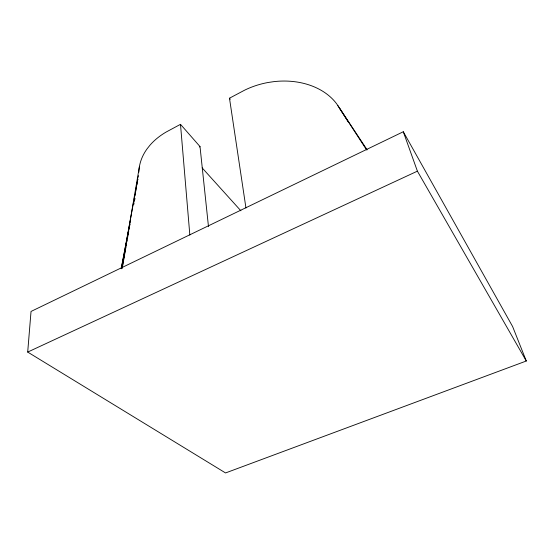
<?xml version="1.0" encoding="UTF-8"?>
<svg xmlns="http://www.w3.org/2000/svg" width="554" height="554" viewBox="0 0 554 554"><rect width="100%" height="100%" fill="white"/><g stroke="black" fill="none" stroke-linecap="round" stroke-linejoin="round"><path stroke-width="0.83" d="M27.7 352.074L31.031 311.445L403.298 131.748L512.616 326.535L526.3 361.007L225.547 472.95L27.7 352.074L417.397 171.158L403.298 131.748M122.081 268.143L139.456 166.366M122.254 268.136L125.973 246.932M126.27 245.235L126.568 243.538M126.859 241.842L127.157 240.145M127.455 238.449L128.203 234.203M128.493 232.507L128.791 230.81M129.089 229.114L129.387 227.417M129.684 225.72L129.982 224.024M134.885 196.033L136.519 186.698M136.817 185.001L137.856 179.06M121.395 268.316L133.743 201.171M134.054 199.475L134.366 197.771M134.677 196.074L134.989 194.371M135.301 192.674L137.801 179.074M138.112 177.377L138.431 175.673M121.818 267.443L126.658 241.939M133.763 204.523L134.089 202.826M134.407 201.123L134.892 198.574M121.139 268.801L129.865 223.899M130.197 222.209L130.522 220.513M134.31 201.033L134.809 198.491M208.47 226.538L200.015 146.581L180.493 124.331L166.2 132.011A67.332 49.147 -5 0 0 149.829 145.37L147.052 148.881A67.332 49.147 -5 0 0 138.902 172.1M245.962 208.034L229.481 98.197L244.653 90.157A69.174 52.381 -11.9 0 1 268.191 82.477L273.808 81.646A69.174 52.381 -11.9 0 1 334.083 100.683A71.674 54.23 -11.7 0 1 336.977 104.277L346.167 118.646M199.281 146.962L200.015 146.581M202.155 167.897L240.9 210.811M229.481 98.197L230.263 99.214M339.47 108.051L367.157 149.857M337.829 105.502L366.603 149.947M346.555 119.255L347.33 120.481M347.718 121.091L348.487 122.309M417.397 171.158L526.3 361.007M180.493 124.331L189.842 235.034"/></g></svg>
